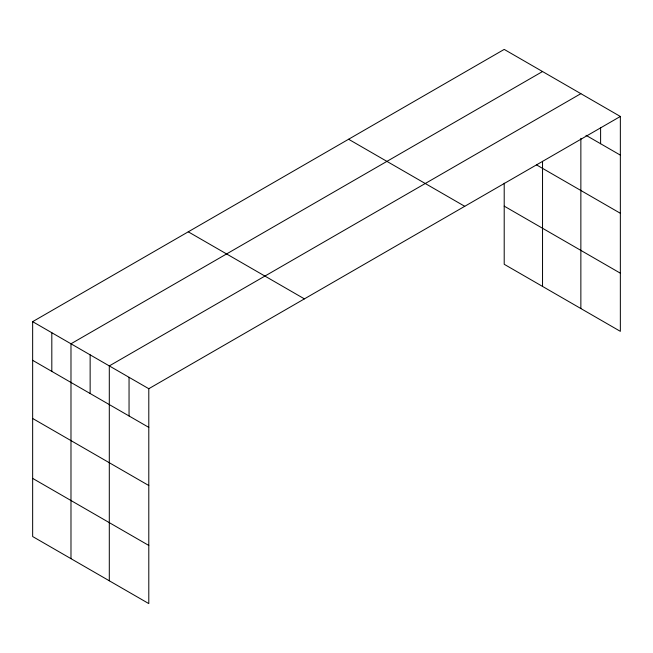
<?xml version="1.0" encoding="UTF-8"?>
<svg xmlns="http://www.w3.org/2000/svg" width="653" height="653" viewBox="0 0 653 653"><rect width="100%" height="100%" fill="white"/><g stroke="black" fill="none" stroke-linecap="round" stroke-linejoin="round"><path stroke-width="0.98" d="M32.65 321.66L148.794 388.715L148.794 603.592L32.65 536.537L32.65 321.66L504.206 49.408L620.35 116.463L620.35 331.34L504.206 264.285L504.206 183.167M542.537 71.536L70.981 343.788L70.981 558.666M580.86 93.665L109.304 365.917L109.304 580.795M148.794 388.715L620.35 116.463M586.01 135.31L620.35 155.128M536.431 164.834L620.35 213.278M504.206 206.136L620.35 273.191M348.596 139.252L464.74 206.307M188.26 231.815L304.404 298.87M32.65 360.325L148.794 427.38M32.65 418.475L148.794 485.53M32.65 478.388L148.794 545.443M600.605 127.449L600.605 143.733M580.86 138.346L580.86 308.543M542.537 161.332L542.537 286.414M129.049 377.312L129.049 415.977M90.138 354.848L90.138 393.514M51.816 332.72L51.816 371.386"/></g></svg>
